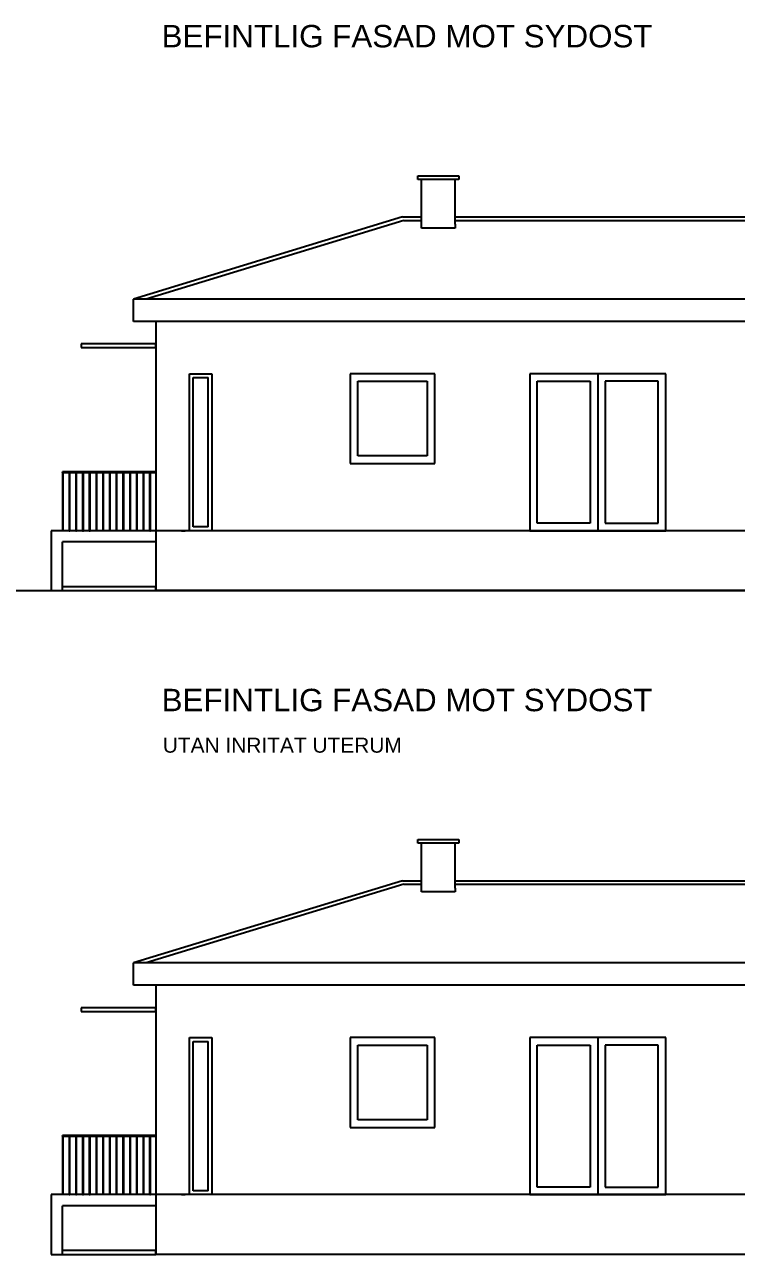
# Model space of a CAD drawing. Header units: millimetres. Extents: x -50011 to 90899, y -58634 to 31880.
# Drawn here: x -33981 to -24460, y -33902 to -17449 of the extents above; entities that cross this region are included whole.
import ezdxf

# ---------------------------------------------------------------- set-up
doc = ezdxf.new("R2010")
doc.units = ezdxf.units.MM
doc.linetypes.add('ACAD_ISO04W100', pattern=[30, 24, -3, 0, -3])
doc.linetypes.add('CENTER2', pattern=[28.575, 19.05, -3.175, 3.175, -3.175])
for name, color, linetype in [('Angivelser', 7, 'Continuous'), ('Förtydligande', 8, 'CENTER2'), ('Grundritningar', 1, 'Continuous')]:
    doc.layers.add(name, color=color, linetype=linetype)
doc.styles.get("Standard").update_dxf_attribs({"font": 'Arial.ttf', "height": 170})

msp = doc.modelspace()

# ---------------------------------------------------------------- linework, layer by layer
at = {"layer": 'Förtydligande', "linetype": 'ACAD_ISO04W100', "lineweight": -3, "ltscale": 0.1}
msp.add_line((-50011.262, -25020.136), (-14434.085, -25020.136), dxfattribs=at)
at = {"layer": 'Grundritningar'}
for p, q in [((-28720.711, -19520.136), (-28720.711, -19470.136)), ((-28720.711, -19470.136), (-28170.711, -19470.136)), ((-28670.711, -19520.136), (-28720.711, -19520.136)), ((-28220.711, -19520.136), (-28670.711, -19520.136)), ((-28670.711, -20120.136), (-28670.711, -19520.136)), ((-28170.711, -19520.136), (-28220.711, -19520.136)), ((-28220.711, -20120.136), (-28220.711, -19520.136)), ((-28170.711, -19470.136), (-28170.711, -19520.136)), ((-28925.013, -20020.136), (-32525.013, -21120.136)), ((-28910.31, -20067.925), (-32353.908, -21120.136)), ((-28925.013, -20020.136), (-28670.711, -20020.136)), ((-28910.31, -20067.925), (-28670.711, -20067.93)), ((-28220.711, -20020.136), (-24054.457, -20020.136)), ((-28220.711, -20067.938), (-24054.457, -20068.014)), ((-28670.711, -20170.136), (-28670.711, -20120.136)), ((-28220.711, -20170.136), (-28670.711, -20170.136)), ((-28220.711, -20120.136), (-28220.711, -20170.136)), ((-32525.013, -21420.136), (-32525.013, -21120.136)), ((-18645.013, -21120.136), (-32525.013, -21120.136)), ((-32225.013, -21420.136), (-32525.013, -21420.136)), ((-18945.013, -21420.136), (-32225.013, -21420.136)), ((-32225.013, -21420.136), (-32225.013, -24220.136)), ((-32225.013, -21420.136), (-32225.013, -21720.136)), ((-32225.013, -21720.136), (-33225.013, -21720.136)), ((-33225.013, -21720.136), (-33225.013, -21770.136)), ((-33225.013, -21770.136), (-32225.013, -21770.136)), ((-32225.013, -21770.136), (-32225.013, -21720.136)), ((-31775.013, -24220.136), (-31775.013, -22120.136)), ((-31775.013, -22120.136), (-31475.013, -22120.136)), ((-31725.013, -24170.136), (-31725.013, -22170.136)), ((-31725.013, -22170.136), (-31525.013, -22170.136)), ((-31525.013, -24170.136), (-31525.013, -22170.136)), ((-31475.013, -22120.136), (-31475.013, -24220.136)), ((-28495.013, -22120.136), (-29625.013, -22120.136)), ((-29625.013, -22120.136), (-29625.013, -23320.136)), ((-28495.013, -23320.136), (-28495.013, -22120.136)), ((-25405.013, -22120.136), (-27225.013, -22120.136)), ((-27225.013, -22120.136), (-27225.013, -24220.136)), ((-26315.013, -22120.136), (-26315.013, -24220.136)), ((-25405.013, -24220.136), (-25405.013, -22120.136)), ((-29525.013, -22220.136), (-28595.013, -22220.136)), ((-29525.013, -23220.136), (-29525.013, -22220.136)), ((-28595.013, -22220.136), (-28595.013, -23220.136)), ((-27125.013, -22220.136), (-26415.013, -22220.136)), ((-27125.013, -24120.136), (-27125.013, -22220.136)), ((-26415.013, -22220.136), (-26415.013, -24120.136)), ((-26215.013, -22220.136), (-26215.013, -24120.136)), ((-25505.013, -22220.136), (-26215.013, -22220.136)), ((-25505.013, -24120.136), (-25505.013, -22220.136)), ((-29625.013, -23320.136), (-28495.013, -23320.136)), ((-28595.013, -23220.136), (-29525.013, -23220.136)), ((-32225.013, -23430.136), (-33475.013, -23430.136)), ((-33475.013, -23440.136), (-33475.013, -23430.136)), ((-33475.013, -23440.136), (-33475.013, -24220.136)), ((-33465.013, -23440.136), (-32305.013, -23440.136)), ((-33465.013, -24220.136), (-33465.013, -23440.136)), ((-33385.013, -23440.136), (-33385.013, -24220.136)), ((-33375.013, -24220.136), (-33375.013, -23440.136)), ((-33295.013, -23440.136), (-33295.013, -24220.136)), ((-33285.013, -24220.136), (-33285.013, -23440.136)), ((-33285.013, -23440.136), (-33205.013, -23440.136)), ((-33205.013, -23440.136), (-33205.013, -24220.136)), ((-33195.013, -24220.136), (-33195.013, -23440.136)), ((-33195.013, -23440.136), (-33115.013, -23440.136)), ((-33115.013, -23440.136), (-33115.013, -24220.136)), ((-33105.013, -24220.136), (-33105.013, -23440.136)), ((-33105.013, -23440.136), (-33025.013, -23440.136)), ((-33025.013, -23440.136), (-33025.013, -24220.136)), ((-33015.013, -24220.136), (-33015.013, -23440.136)), ((-33015.013, -23440.136), (-32935.013, -23440.136)), ((-32935.013, -23440.136), (-32935.013, -24220.136)), ((-32925.013, -24220.136), (-32925.013, -23440.136)), ((-32925.013, -23440.136), (-32845.013, -23440.136)), ((-32845.013, -23440.136), (-32845.013, -24220.136)), ((-32835.013, -24220.136), (-32835.013, -23440.136)), ((-32835.013, -23440.136), (-32755.013, -23440.136)), ((-32755.013, -23440.136), (-32755.013, -24220.136)), ((-32745.013, -24220.136), (-32745.013, -23440.136)), ((-32745.013, -23440.136), (-32665.013, -23440.136)), ((-32665.013, -23440.136), (-32665.013, -24220.136)), ((-32655.013, -24220.136), (-32655.013, -23440.136)), ((-32655.013, -23440.136), (-32575.013, -23440.136)), ((-32575.013, -23440.136), (-32575.013, -24220.136)), ((-32565.013, -24220.136), (-32565.013, -23440.136)), ((-32565.013, -23440.136), (-32485.013, -23440.136)), ((-32485.013, -23440.136), (-32485.013, -24220.136)), ((-32475.013, -24220.136), (-32475.013, -23440.136)), ((-32475.013, -23440.136), (-32395.013, -23440.136)), ((-32395.013, -23440.136), (-32395.013, -24220.136)), ((-32385.013, -24220.136), (-32385.013, -23440.136)), ((-32305.013, -24220.136), (-32305.013, -23440.136)), ((-32295.013, -24220.136), (-32295.013, -23440.136)), ((-32295.013, -23440.136), (-32225.013, -23440.136)), ((-31525.013, -24170.136), (-31725.013, -24170.136)), ((-26415.013, -24120.136), (-27125.013, -24120.136)), ((-26215.013, -24120.136), (-25505.013, -24120.136)), ((-32225.013, -24220.136), (-33625.013, -24220.136)), ((-33625.013, -24220.136), (-33625.013, -25020.136)), ((-33385.013, -24220.136), (-33375.013, -24220.136)), ((-33295.013, -24220.136), (-33285.013, -24220.136)), ((-33205.013, -24220.136), (-33195.013, -24220.136)), ((-33115.013, -24220.136), (-33105.013, -24220.136)), ((-32305.013, -24220.136), (-32295.013, -24220.136)), ((-32305.013, -24220.136), (-32295.013, -24220.136)), ((-32225.013, -24220.136), (-32295.013, -24220.136)), ((-32225.013, -24220.136), (-32225.013, -25020.136)), ((-32225.013, -24220.136), (-32225.013, -24370.136)), ((-24265.013, -24220.136), (-32225.013, -24220.136)), ((-31881.638, -24220.136), (-31831.638, -24220.136)), ((-31475.013, -24220.136), (-31775.013, -24220.136)), ((-31581.638, -24220.136), (-31631.638, -24220.136)), ((-27225.013, -24220.136), (-25405.013, -24220.136)), ((-33475.013, -25020.136), (-33475.013, -24370.136)), ((-32225.013, -24370.136), (-33475.013, -24370.136)), ((-32225.013, -24970.136), (-33475.013, -24970.136)), ((-32225.013, -25020.136), (-32225.013, -24970.136)), ((-33625.013, -25020.136), (-33475.013, -25020.136)), ((-33475.013, -25020.136), (-32225.013, -25020.136)), ((-18945.013, -25020.136), (-32225.013, -25020.136)), ((-28720.711, -28401.921), (-28720.711, -28351.921)), ((-28720.711, -28351.921), (-28170.711, -28351.921)), ((-28670.711, -28401.921), (-28720.711, -28401.921)), ((-28220.711, -28401.921), (-28670.711, -28401.921)), ((-28670.711, -29001.921), (-28670.711, -28401.921)), ((-28170.711, -28401.921), (-28220.711, -28401.921)), ((-28220.711, -29001.921), (-28220.711, -28401.921)), ((-28170.711, -28351.921), (-28170.711, -28401.921)), ((-28925.013, -28901.921), (-32525.013, -30001.921)), ((-28910.31, -28949.71), (-32353.908, -30001.921)), ((-28925.013, -28901.921), (-28670.711, -28901.921)), ((-28910.31, -28949.71), (-28670.711, -28949.714)), ((-28220.711, -28901.921), (-24054.457, -28901.921)), ((-28220.711, -28949.723), (-24054.457, -28949.799)), ((-28670.711, -29051.921), (-28670.711, -29001.921)), ((-28220.711, -29051.921), (-28670.711, -29051.921)), ((-28220.711, -29001.921), (-28220.711, -29051.921)), ((-32525.013, -30301.921), (-32525.013, -30001.921)), ((-18645.013, -30001.921), (-32525.013, -30001.921)), ((-32225.013, -30301.921), (-32525.013, -30301.921)), ((-18945.013, -30301.921), (-32225.013, -30301.921)), ((-32225.013, -30301.921), (-32225.013, -33101.921)), ((-32225.013, -30301.921), (-32225.013, -30601.921)), ((-32225.013, -30601.921), (-33225.013, -30601.921)), ((-33225.013, -30601.921), (-33225.013, -30651.921)), ((-32225.013, -30651.921), (-32225.013, -30601.921)), ((-33225.013, -30651.921), (-32225.013, -30651.921)), ((-31775.013, -33101.921), (-31775.013, -31001.921)), ((-31775.013, -31001.921), (-31475.013, -31001.921)), ((-31725.013, -33051.921), (-31725.013, -31051.921)), ((-31725.013, -31051.921), (-31525.013, -31051.921)), ((-31525.013, -33051.921), (-31525.013, -31051.921)), ((-31475.013, -31001.921), (-31475.013, -33101.921)), ((-28495.013, -31001.921), (-29625.013, -31001.921)), ((-29625.013, -31001.921), (-29625.013, -32201.921)), ((-28495.013, -32201.921), (-28495.013, -31001.921)), ((-25405.013, -31001.921), (-27225.013, -31001.921)), ((-27225.013, -31001.921), (-27225.013, -33101.921)), ((-26315.013, -31001.921), (-26315.013, -33101.921)), ((-25405.013, -33101.921), (-25405.013, -31001.921)), ((-29525.013, -31101.921), (-28595.013, -31101.921)), ((-29525.013, -32101.921), (-29525.013, -31101.921)), ((-28595.013, -31101.921), (-28595.013, -32101.921)), ((-27125.013, -31101.921), (-26415.013, -31101.921)), ((-27125.013, -33001.921), (-27125.013, -31101.921)), ((-26415.013, -31101.921), (-26415.013, -33001.921)), ((-26215.013, -31101.921), (-26215.013, -33001.921)), ((-25505.013, -31101.921), (-26215.013, -31101.921)), ((-25505.013, -33001.921), (-25505.013, -31101.921)), ((-29625.013, -32201.921), (-28495.013, -32201.921)), ((-28595.013, -32101.921), (-29525.013, -32101.921)), ((-32225.013, -32311.921), (-33475.013, -32311.921)), ((-33475.013, -32321.921), (-33475.013, -32311.921)), ((-33475.013, -32321.921), (-33475.013, -33101.921)), ((-33465.013, -32321.921), (-32305.013, -32321.921)), ((-33465.013, -33101.921), (-33465.013, -32321.921)), ((-33385.013, -32321.921), (-33385.013, -33101.921)), ((-33375.013, -33101.921), (-33375.013, -32321.921)), ((-33295.013, -32321.921), (-33295.013, -33101.921)), ((-33285.013, -33101.921), (-33285.013, -32321.921)), ((-33285.013, -32321.921), (-33205.013, -32321.921)), ((-33205.013, -32321.921), (-33205.013, -33101.921)), ((-33195.013, -33101.921), (-33195.013, -32321.921)), ((-33195.013, -32321.921), (-33115.013, -32321.921)), ((-33115.013, -32321.921), (-33115.013, -33101.921)), ((-33105.013, -33101.921), (-33105.013, -32321.921)), ((-33105.013, -32321.921), (-33025.013, -32321.921)), ((-33025.013, -32321.921), (-33025.013, -33101.921)), ((-33015.013, -33101.921), (-33015.013, -32321.921)), ((-33015.013, -32321.921), (-32935.013, -32321.921)), ((-32935.013, -32321.921), (-32935.013, -33101.921)), ((-32925.013, -33101.921), (-32925.013, -32321.921)), ((-32925.013, -32321.921), (-32845.013, -32321.921)), ((-32845.013, -32321.921), (-32845.013, -33101.921)), ((-32835.013, -33101.921), (-32835.013, -32321.921)), ((-32835.013, -32321.921), (-32755.013, -32321.921)), ((-32755.013, -32321.921), (-32755.013, -33101.921)), ((-32745.013, -33101.921), (-32745.013, -32321.921)), ((-32745.013, -32321.921), (-32665.013, -32321.921)), ((-32665.013, -32321.921), (-32665.013, -33101.921)), ((-32655.013, -33101.921), (-32655.013, -32321.921)), ((-32655.013, -32321.921), (-32575.013, -32321.921)), ((-32575.013, -32321.921), (-32575.013, -33101.921)), ((-32565.013, -33101.921), (-32565.013, -32321.921)), ((-32565.013, -32321.921), (-32485.013, -32321.921)), ((-32485.013, -32321.921), (-32485.013, -33101.921)), ((-32475.013, -33101.921), (-32475.013, -32321.921)), ((-32475.013, -32321.921), (-32395.013, -32321.921)), ((-32395.013, -32321.921), (-32395.013, -33101.921)), ((-32385.013, -33101.921), (-32385.013, -32321.921)), ((-32305.013, -33101.921), (-32305.013, -32321.921)), ((-32295.013, -33101.921), (-32295.013, -32321.921)), ((-32295.013, -32321.921), (-32225.013, -32321.921)), ((-31525.013, -33051.921), (-31725.013, -33051.921)), ((-26415.013, -33001.921), (-27125.013, -33001.921)), ((-26215.013, -33001.921), (-25505.013, -33001.921)), ((-32225.013, -33101.921), (-33625.013, -33101.921)), ((-33625.013, -33101.921), (-33625.013, -33901.921)), ((-33385.013, -33101.921), (-33375.013, -33101.921)), ((-33295.013, -33101.921), (-33285.013, -33101.921)), ((-33205.013, -33101.921), (-33195.013, -33101.921)), ((-33115.013, -33101.921), (-33105.013, -33101.921)), ((-32305.013, -33101.921), (-32295.013, -33101.921)), ((-32305.013, -33101.921), (-32295.013, -33101.921)), ((-32225.013, -33101.921), (-32295.013, -33101.921)), ((-32225.013, -33101.921), (-32225.013, -33901.921)), ((-18945.013, -33101.921), (-32225.013, -33101.921)), ((-32225.013, -33101.921), (-32225.013, -33251.921)), ((-31881.638, -33101.921), (-31831.638, -33101.921)), ((-31475.013, -33101.921), (-31775.013, -33101.921)), ((-31581.638, -33101.921), (-31631.638, -33101.921)), ((-27225.013, -33101.921), (-25405.013, -33101.921)), ((-33475.013, -33901.921), (-33475.013, -33251.921)), ((-32225.013, -33251.921), (-33475.013, -33251.921)), ((-32225.013, -33851.921), (-33475.013, -33851.921)), ((-32225.013, -33901.921), (-32225.013, -33851.921)), ((-33625.013, -33901.921), (-33475.013, -33901.921)), ((-33475.013, -33901.921), (-32225.013, -33901.921)), ((-18945.013, -33901.921), (-32225.013, -33901.921))]:
    msp.add_line(p, q, dxfattribs=at)

# ---------------------------------------------------------------- texts
at = {"layer": 'Angivelser'}
for s, height, p in [('BEFINTLIG FASAD MOT SYDOST', 300, (-32148.151, -17753.168)), ('BEFINTLIG FASAD MOT SYDOST', 300, (-32148.151, -26634.952)), ('UTAN INRITAT UTERUM', 200, (-32132.67, -27189.291))]:
    msp.add_text(s, height=height, dxfattribs=at).set_placement(p)

doc.saveas('drawing.dxf')
